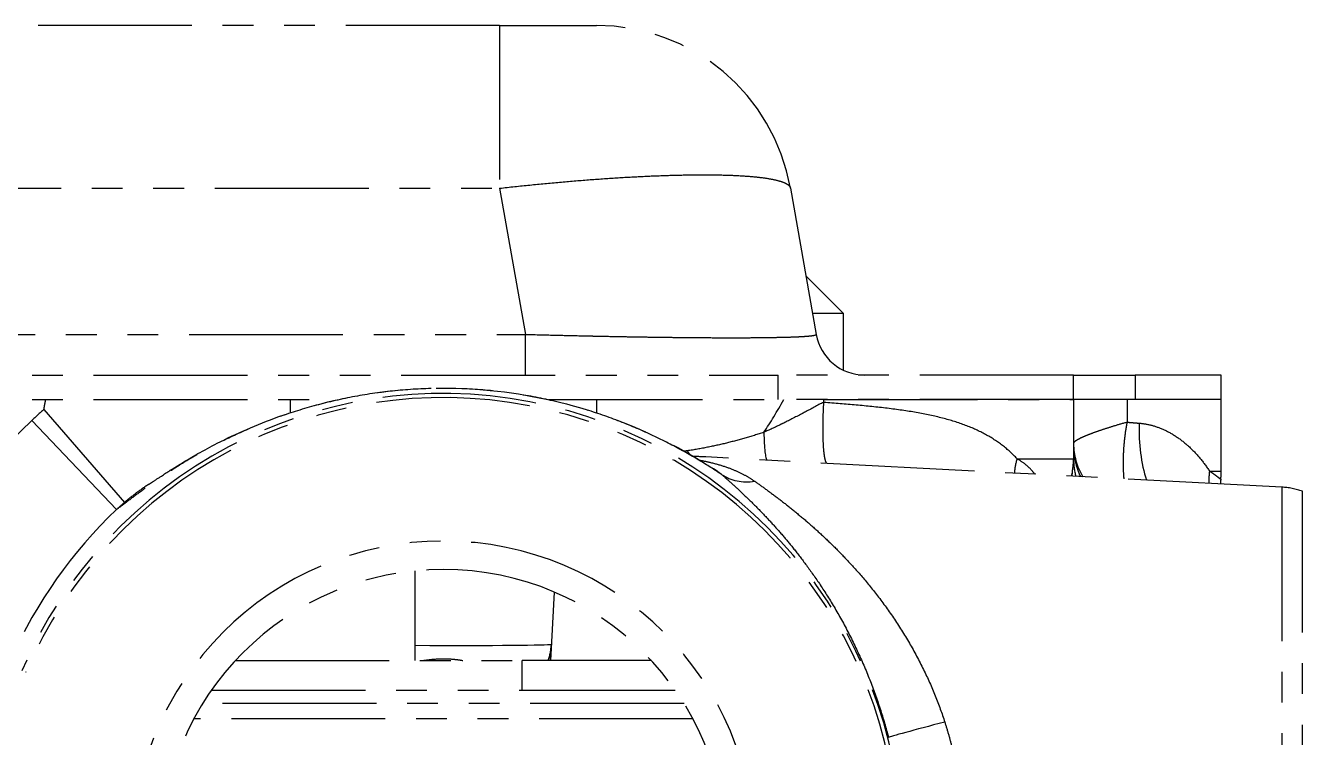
# Model space of a CAD drawing. Header units: inches. Extents: x 0 to 77285, y -118 to 40065.
# Drawn here: x 70768 to 70819.9, y 25540.1 to 25569 of the extents above; entities that cross this region are included whole.
import ezdxf

# ---------------------------------------------------------------- set-up
doc = ezdxf.new("R2010")
doc.units = ezdxf.units.IN
doc.header["$LTSCALE"] = 5
doc.header["$MEASUREMENT"] = 0
doc.linetypes.add('PHANTOM', pattern=[2.5, 1.25, -0.25, 0.25, -0.25, 0.25, -0.25])
doc.layers.add('66', color=6, linetype='PHANTOM')

# ---------------------------------------------------------------- blocks, each defined once
blk = doc.blocks.new('A$C4c8e5734')
for p, q in [((-32.617, 18.923), (-109.921, 18.923)), ((-32.617, 18.923), (-28.678, 18.923)), ((-32.617, 18.923), (-32.617, 12.312)), ((-181.683, 12.312), (-32.617, 12.312)), ((-32.617, 12.312), (-31.57, 6.376)), ((-20.799, 12.312), (-19.752, 6.376)), ((-20.15, 8.723), (-20.166, 8.723)), ((-20.15, 8.723), (-18.65, 7.223)), ((-18.65, 7.223), (-19.902, 7.223)), ((-18.65, 4.921), (-18.65, 7.223)), ((-182.73, 6.376), (-31.57, 6.376)), ((-31.57, 4.723), (-31.57, 6.376)), ((-61.608, 4.723), (-21.3, 4.723)), ((-9.3, 4.723), (-21.3, 4.723)), ((-21.3, 3.723), (-21.3, 4.723)), ((-9.3, 4.723), (-6.8, 4.723)), ((-9.3, 3.723), (-9.3, 4.723)), ((-3.3, 4.723), (-6.8, 4.723)), ((-6.8, 4.723), (-6.8, 3.723)), ((-3.3, 3.723), (-3.3, 4.723)), ((-61.608, 3.723), (-51.052, 3.723)), ((-61.608, 3.723), (-39.182, 3.723)), ((-41.126, 3.723), (-41.126, 3.189)), ((-30.618, 3.723), (-21.3, 3.723)), ((-28.674, 3.723), (-28.674, 3.189)), ((-9.3, 3.723), (-21.3, 3.723)), ((-19.449, 3.723), (-9.3, 3.723)), ((-9.3, 3.723), (-9.3, 1.323)), ((-6.8, 3.723), (-9.3, 3.723)), ((-7.118, 3.723), (-7.118, 2.807)), ((-3.3, 3.723), (-6.8, 3.723)), ((-3.3, 3.723), (-6.8, 3.723)), ((-3.3, 0.823), (-3.3, 3.723)), ((-51.125, 3.323), (-47.859, -0.457)), ((-51.623, 2.871), (-48.179, -0.743)), ((-24.736, 1.684), (-24.736, 1.684)), ((-24.738, 1.419), (-24.738, 1.419)), ((-0.843, 0.167), (-24.239, 1.394)), ((-11.595, 1.323), (-9.3, 1.323)), ((-3.777, 0.823), (-3.3, 0.823)), ((-46.868, 0.281), (-46.869, 0.281)), ((-0.843, 0.167), (-0.843, -17.183)), ((0, -18.236), (0, 0)), ((-36.05, -6.877), (-36.05, -3.234)), ((-30.535, -6.877), (-30.389, -4.098)), ((-43.35, -6.877), (-31.7, -6.877)), ((-26.45, -6.877), (-31.7, -6.877)), ((-31.7, -8.077), (-31.7, -6.877)), ((-44.318, -8.077), (-31.7, -8.077)), ((-31.7, -8.077), (-25.482, -8.077)), ((-25.121, -8.624), (-44.679, -8.624)), ((-24.76, -9.251), (-45.04, -9.251))]:
    blk.add_line(p, q)
for centre, radius, start, end in [((-28.678, 10.923), 8, 10, 90), ((-17.783, 6.723), 2, 190, 270), ((-34.9, -14.677), 18.649, 1.5783, 156.6949), ((-34.9, -14.677), 18.482, 1.5783, 156.6949), ((-42.126, -7.095), 13.767, 130.8201, 133.6194), ((-34.9, -14.677), 24.241, 133.6215, 155.8314), ((-6.3, 1.858), 3, 180, 204.8747), ((-12.3, 1.323), 3, 349.8516, 0), ((-6.3, 0.823), 3, 353.5356, 0), ((-1, -2.828), 3, 70.5288, 87), ((-34.9, -14.677), 19.247, 133.6215, 155.8314), ((-34.9, -14.677), 12.655, 360, 180), ((-34.9, -14.677), 11.5, 360, 180)]:
    blk.add_arc(centre, radius, start, end)
for centre, major_axis, ratio, start_param, end_param in [((-21.3, 5.106), (-2.289, -4.445), 0.172174, 1.00677, 1.344101), ((-19.475, 3.689), (-0.023, 0.449), 0.061578, 4.567404, 4.786073), ((-4.534, 2.767), (0.209, 3.995), 0.523693, 1.598235, 2.215116), ((-21.589, 3.752), (-0.139, -2.496), 0.101743, 5.291715, 6.212061), ((-24.607, 3.916), (-0.124, -2.497), 0.266932, 5.868152, 6.02546), ((-6.3, 1.941), (-3, 0), 0.926501, 6.283185, 6.790433), ((-24.607, 3.916), (-0.124, -2.497), 0.266932, 6.271713, 6.273285), ((-9.573, 1.323), (-1.665, -1.865), 0.716015, 5.281294, 5.549551), ((-6.3, 1.323), (-3, 0), 0.958862, 0, 0.252117), ((-22.118, 2.695), (-1.625, -1.9), 0.812804, 0.08996, 0.75243), ((-6.394, 0.266), (-2.953, 0.529), 0.876758, 0.000005, 0.069183), ((-6.394, 0.266), (-2.953, 0.529), 0.876758, 6.283185, 6.28319), ((-0.049, 0.823), (2.772, 2.884), 0.879926, 2.272796, 2.405691), ((-42.522, -7.18), (-3.056, -8.301), 0.960064, 4.183344, 4.232252), ((-16.539, -4.677), (0, -3), 0.51965, 4.273782, 4.273888), ((-42.509, -6.077), (12.01, -0.131), 0.01087, 5.280365, 6.236227), ((-33.006, -6.077), (0, -2.5), 0.998918, 1.245067, 1.516063), ((-34.78, -11.665), (4.276, 5.45), 0.030583, 6.239619, 6.320406), ((-32.997, -6.095), (2.497, -0.131), 0.996739, 6.016453, 6.283185), ((-14.401, -9.377), (-2.42, -0.627), 0.013152, 4.763071, 6.230821)]:
    blk.add_ellipse(centre, major_axis=major_axis, ratio=ratio, start_param=start_param, end_param=end_param)
for points in [[(-31.386, 12.444), (-30.98, 12.485), (-30.578, 12.523), (-30.181, 12.558)], [(-26.781, 12.795), (-26.428, 12.812), (-26.086, 12.825), (-25.756, 12.835)], [(-23.158, 12.837), (-22.915, 12.827), (-22.688, 12.814), (-22.48, 12.797)], [(-22.48, 12.797), (-22.272, 12.781), (-22.082, 12.761), (-21.91, 12.738)], [(-21.91, 12.738), (-21.738, 12.715), (-21.584, 12.689), (-21.45, 12.659)], [(-21.45, 12.659), (-21.316, 12.63), (-21.201, 12.597), (-21.107, 12.562)], [(-21.107, 12.562), (-21.014, 12.526), (-20.941, 12.487), (-20.889, 12.445)], [(-32.617, 12.312), (-32.204, 12.359), (-31.793, 12.403), (-31.386, 12.444)], [(-20.889, 12.445), (-20.837, 12.404), (-20.807, 12.36), (-20.799, 12.312)], [(-31.57, 6.376), (-31.146, 6.364), (-30.724, 6.353), (-30.309, 6.343)], [(-30.309, 6.343), (-30.245, 6.341), (-30.181, 6.34), (-30.117, 6.338)], [(-30.117, 6.338), (-29.767, 6.33), (-29.422, 6.322), (-29.079, 6.314)], [(-29.079, 6.314), (-28.954, 6.312), (-28.83, 6.309), (-28.706, 6.307)], [(-28.706, 6.307), (-28.428, 6.301), (-28.151, 6.295), (-27.878, 6.29)], [(-27.878, 6.29), (-27.696, 6.287), (-27.516, 6.283), (-27.337, 6.28)], [(-27.337, 6.28), (-27.129, 6.277), (-26.924, 6.273), (-26.721, 6.27)], [(-26.721, 6.27), (-26.489, 6.267), (-26.261, 6.264), (-26.037, 6.261)], [(-26.037, 6.261), (-25.898, 6.259), (-25.759, 6.257), (-25.623, 6.255)], [(-25.623, 6.255), (-25.35, 6.252), (-25.084, 6.249), (-24.826, 6.247)], [(-24.826, 6.247), (-24.748, 6.246), (-24.671, 6.246), (-24.595, 6.245)], [(-24.595, 6.245), (-24.29, 6.243), (-23.997, 6.241), (-23.715, 6.24)], [(-23.715, 6.24), (-23.692, 6.24), (-23.669, 6.24), (-23.645, 6.24)], [(-23.645, 6.24), (-23.343, 6.239), (-23.054, 6.239), (-22.781, 6.24)], [(-22.781, 6.24), (-22.76, 6.24), (-22.739, 6.24), (-22.718, 6.24)], [(-22.718, 6.24), (-22.468, 6.241), (-22.232, 6.242), (-22.009, 6.245)], [(-22.009, 6.245), (-21.954, 6.245), (-21.899, 6.246), (-21.845, 6.247)], [(-21.845, 6.247), (-21.666, 6.249), (-21.496, 6.251), (-21.338, 6.255)], [(-21.338, 6.255), (-21.259, 6.256), (-21.182, 6.258), (-21.108, 6.26)], [(-21.108, 6.26), (-20.991, 6.263), (-20.88, 6.266), (-20.777, 6.269)], [(-20.777, 6.269), (-20.686, 6.272), (-20.601, 6.276), (-20.522, 6.279)], [(-20.522, 6.279), (-20.454, 6.282), (-20.391, 6.286), (-20.331, 6.289)], [(-20.331, 6.289), (-20.242, 6.294), (-20.163, 6.3), (-20.094, 6.305)], [(-20.094, 6.305), (-20.063, 6.308), (-20.034, 6.311), (-20.007, 6.314)], [(-20.007, 6.314), (-19.934, 6.321), (-19.876, 6.329), (-19.834, 6.338)], [(-19.834, 6.338), (-19.827, 6.34), (-19.82, 6.341), (-19.813, 6.343)], [(-19.813, 6.343), (-19.771, 6.353), (-19.75, 6.364), (-19.752, 6.376)], [(-51.08, 3.589), (-51.071, 3.634), (-51.062, 3.678), (-51.052, 3.723)], [(-51.125, 3.323), (-51.119, 3.367), (-51.112, 3.411), (-51.104, 3.456)], [(-51.104, 3.456), (-51.097, 3.5), (-51.089, 3.544), (-51.08, 3.589)], [(-20.337, 3.15), (-20.608, 3.008), (-20.875, 2.869), (-21.119, 2.749)], [(-20.215, 3.215), (-20.256, 3.194), (-20.296, 3.172), (-20.337, 3.15)], [(-19.444, 3.625), (-19.709, 3.486), (-19.964, 3.349), (-20.215, 3.215)], [(-19.444, 3.625), (-19.444, 3.622), (-19.444, 3.617), (-19.444, 3.611), (-19.444, 3.608)], [(-15.687, 3.199), (-16.062, 3.265), (-16.457, 3.322), (-16.867, 3.371)], [(-14.622, 2.972), (-14.955, 3.058), (-15.311, 3.133), (-15.687, 3.199)], [(-21.173, 2.722), (-21.432, 2.595), (-21.664, 2.489), (-21.877, 2.397)], [(-21.119, 2.749), (-21.137, 2.74), (-21.155, 2.731), (-21.173, 2.722)], [(-7.633, 2.657), (-7.79, 2.609), (-7.934, 2.564), (-8.065, 2.521)], [(-7.118, 2.807), (-7.303, 2.754), (-7.475, 2.705), (-7.633, 2.657)], [(-7.212, 2.185), (-7.189, 2.384), (-7.159, 2.591), (-7.118, 2.807)], [(-7.118, 2.807), (-7.04, 2.801), (-6.96, 2.794), (-6.879, 2.787)], [(-6.879, 2.787), (-6.797, 2.78), (-6.714, 2.774), (-6.631, 2.767)], [(-6.631, 2.767), (-6.464, 2.753), (-6.295, 2.725), (-6.125, 2.68)], [(-6.125, 2.68), (-5.955, 2.635), (-5.784, 2.573), (-5.615, 2.496)], [(-12.185, 1.862), (-12.399, 2.026), (-12.629, 2.175), (-12.878, 2.311)], [(-9.152, 2.085), (-9.2, 2.056), (-9.236, 2.031), (-9.261, 2.007)], [(-8.973, 2.178), (-9.044, 2.144), (-9.104, 2.113), (-9.152, 2.085)], [(-8.065, 2.521), (-8.196, 2.478), (-8.314, 2.437), (-8.424, 2.398)], [(-24.99, 1.644), (-25.03, 1.638), (-25.068, 1.632), (-25.105, 1.626)], [(-19.443, 1.659), (-19.452, 1.752), (-19.459, 1.856), (-19.464, 1.968)], [(-19.413, 1.414), (-19.424, 1.484), (-19.435, 1.567), (-19.443, 1.659)], [(-11.595, 1.323), (-11.775, 1.518), (-11.972, 1.697), (-12.185, 1.862)], [(-9.261, 2.007), (-9.286, 1.983), (-9.3, 1.96), (-9.3, 1.941)], [(-4.624, 1.827), (-4.465, 1.682), (-4.312, 1.521), (-4.17, 1.351)], [(-24.738, 1.419), (-24.739, 1.419), (-24.739, 1.419), (-24.739, 1.419)], [(-24.239, 1.394), (-24.401, 1.402), (-24.568, 1.411), (-24.738, 1.419)], [(-24.472, 1.263), (-24.321, 1.234), (-24.178, 1.204), (-24.044, 1.171)], [(-24.044, 1.171), (-23.832, 1.12), (-23.639, 1.064), (-23.461, 1.004)], [(-19.324, 1.136), (-19.325, 1.137), (-19.326, 1.138), (-19.327, 1.14)], [(-4.17, 1.351), (-4.027, 1.181), (-3.895, 1.002), (-3.777, 0.823)], [(-23.93, 0.932), (-23.892, 0.908), (-23.856, 0.883), (-23.821, 0.859)], [(-23.821, 0.859), (-23.738, 0.801), (-23.664, 0.742), (-23.598, 0.684)], [(-23.598, 0.684), (-23.465, 0.568), (-23.326, 0.445), (-23.184, 0.317)], [(-22.572, 0.61), (-22.452, 0.541), (-22.345, 0.472), (-22.249, 0.405)], [(-10.872, 0.693), (-10.903, 0.738), (-10.938, 0.783), (-10.978, 0.828)], [(-9.393, 0.623), (-9.393, 0.621), (-9.394, 0.618), (-9.395, 0.616)], [(-9.347, 0.795), (-9.357, 0.739), (-9.372, 0.682), (-9.393, 0.623)], [(-7.245, 0.503), (-7.249, 0.545), (-7.252, 0.588), (-7.255, 0.632)], [(-3.777, 0.823), (-3.717, 0.784), (-3.663, 0.748), (-3.615, 0.714)], [(-3.615, 0.714), (-3.567, 0.68), (-3.526, 0.649), (-3.489, 0.621)], [(-46.924, 0.245), (-47.099, 0.131), (-47.263, 0.014), (-47.419, -0.103)], [(-46.869, 0.281), (-46.887, 0.269), (-46.906, 0.257), (-46.924, 0.245)], [(-23.184, 0.317), (-23.042, 0.189), (-22.897, 0.056), (-22.747, -0.086)], [(-22.249, 0.405), (-22.098, 0.299), (-21.939, 0.186), (-21.777, 0.068)], [(-21.777, 0.068), (-21.616, -0.05), (-21.451, -0.172), (-21.28, -0.302)], [(-3.342, 0.504), (-3.329, 0.493), (-3.321, 0.487), (-3.319, 0.486)], [(-3.319, 0.485), (-3.326, 0.423), (-3.332, 0.361), (-3.336, 0.298)], [(-3.319, 0.486), (-3.319, 0.486), (-3.319, 0.485), (-3.319, 0.485)], [(-3.319, 0.485), (-3.319, 0.485), (-3.319, 0.485), (-3.319, 0.485)], [(-47.419, -0.103), (-47.575, -0.221), (-47.721, -0.339), (-47.859, -0.457)], [(-22.747, -0.086), (-22.597, -0.228), (-22.442, -0.378), (-22.284, -0.535)], [(-21.28, -0.302), (-21.11, -0.432), (-20.933, -0.57), (-20.753, -0.715)], [(-22.284, -0.535), (-22.126, -0.693), (-21.965, -0.858), (-21.806, -1.027)], [(-19.668, -1.643), (-19.49, -1.805), (-19.316, -1.97), (-19.137, -2.144)], [(-20.865, -2.091), (-20.709, -2.28), (-20.549, -2.481), (-20.379, -2.703)], [(-19.137, -2.144), (-18.959, -2.317), (-18.777, -2.501), (-18.584, -2.705)], [(-20.379, -2.703), (-20.209, -2.924), (-20.029, -3.168), (-19.841, -3.438)], [(-18.584, -2.705), (-18.39, -2.908), (-18.186, -3.132), (-17.971, -3.379)], [(-19.841, -3.438), (-19.653, -3.708), (-19.456, -4.004), (-19.255, -4.326)], [(-17.971, -3.379), (-17.757, -3.626), (-17.532, -3.898), (-17.303, -4.193)], [(-15.969, -6.167), (-15.765, -6.518), (-15.574, -6.875), (-15.398, -7.235)], [(-18.083, -6.485), (-17.904, -6.869), (-17.736, -7.26), (-17.581, -7.654)], [(-15.398, -7.235), (-15.222, -7.594), (-15.061, -7.956), (-14.917, -8.314)], [(-17.581, -7.654), (-17.426, -8.048), (-17.284, -8.444), (-17.157, -8.836)], [(-14.917, -8.314), (-14.772, -8.672), (-14.645, -9.026), (-14.532, -9.377)], [(-17.157, -8.836), (-17.03, -9.228), (-16.918, -9.617), (-16.818, -10.002)], [(-14.532, -9.377), (-14.474, -9.554), (-14.421, -9.73), (-14.372, -9.903)], [(-14.372, -9.903), (-14.323, -10.075), (-14.278, -10.244), (-14.236, -10.415)]]:
    blk.add_open_spline(points, degree=3)
for points, knots in [([(-30.181, 12.558), (-29.784, 12.594), (-29.391, 12.626), (-29.005, 12.656), (-28.619, 12.685), (-28.239, 12.711), (-27.867, 12.735), (-27.496, 12.758), (-27.133, 12.778), (-26.781, 12.795)], [0.1333333, 0.1333333, 0.1333333, 0.1333333, 0.2, 0.2, 0.2, 0.2666667, 0.2666667, 0.2666667, 0.3333333, 0.3333333, 0.3333333, 0.3333333]), ([(-25.756, 12.835), (-25.426, 12.846), (-25.109, 12.853), (-24.805, 12.856), (-24.501, 12.86), (-24.21, 12.86), (-23.935, 12.857), (-23.66, 12.853), (-23.401, 12.847), (-23.158, 12.837)], [0.4, 0.4, 0.4, 0.4, 0.4666667, 0.4666667, 0.4666667, 0.5333333, 0.5333333, 0.5333333, 0.6, 0.6, 0.6, 0.6]), ([(-23.598, 0.684), (-23.88, 0.871), (-24.493, 1.262), (-25.591, 1.882), (-26.845, 2.49), (-28.237, 3.046), (-29.743, 3.518), (-31.334, 3.88), (-32.983, 4.112), (-34.662, 4.204), (-36.343, 4.152), (-37.998, 3.96), (-39.599, 3.636), (-41.116, 3.199), (-42.524, 2.674), (-43.797, 2.092), (-44.914, 1.493), (-45.866, 0.912), (-46.658, 0.38), (-47.302, -0.085), (-47.808, -0.465), (-48.067, -0.661), (-48.179, -0.743)], [0, 0, 0, 0, 0.05, 0.1, 0.15, 0.2, 0.25, 0.3, 0.35, 0.4, 0.45, 0.5, 0.55, 0.6, 0.65, 0.7, 0.75, 0.8, 0.85, 0.9, 0.95, 1, 1, 1, 1]), ([(-46.868, 0.281), (-46.854, 0.291), (-46.799, 0.326), (-46.628, 0.44), (-46.503, 0.523), (-46.137, 0.763), (-45.868, 0.936), (-45.134, 1.383), (-44.63, 1.672), (-43.329, 2.337), (-42.481, 2.713), (-40.451, 3.436), (-39.217, 3.757), (-36.526, 4.179), (-35.027, 4.246), (-32.035, 4.044), (-30.505, 3.753), (-27.727, 2.905), (-26.429, 2.337), (-24.822, 1.476), (-24.335, 1.186), (-23.93, 0.932)], [0, 0, 0, 0, 0.086797, 0.086797, 0.187351, 0.187351, 0.339023, 0.339023, 0.558916, 0.558916, 0.863437, 0.863437, 1.249593, 1.249593, 1.689702, 1.689702, 2.151084, 2.151084, 2.602093, 2.602093, 2.825306, 2.825306, 2.825306, 2.825306]), ([(-19.475, 2.732), (-19.474, 2.871), (-19.47, 3.015), (-19.465, 3.162), (-19.46, 3.309), (-19.453, 3.459), (-19.444, 3.608)], [0.7777778, 0.7777778, 0.7777778, 0.7777778, 0.8888889, 0.8888889, 0.8888889, 1, 1, 1, 1]), ([(-16.867, 3.371), (-17.276, 3.421), (-17.7, 3.464), (-18.131, 3.502), (-18.562, 3.541), (-19, 3.575), (-19.444, 3.608)], [0.75, 0.75, 0.75, 0.75, 0.875, 0.875, 0.875, 1, 1, 1, 1]), ([(-19.464, 1.968), (-19.47, 2.08), (-19.473, 2.201), (-19.475, 2.329), (-19.477, 2.457), (-19.477, 2.592), (-19.475, 2.732)], [0.5555556, 0.5555556, 0.5555556, 0.5555556, 0.6666667, 0.6666667, 0.6666667, 0.7777778, 0.7777778, 0.7777778, 0.7777778]), ([(-12.878, 2.311), (-13.128, 2.447), (-13.397, 2.569), (-13.687, 2.679), (-13.977, 2.788), (-14.288, 2.886), (-14.622, 2.972)], [0.25, 0.25, 0.25, 0.25, 0.375, 0.375, 0.375, 0.5, 0.5, 0.5, 0.5]), ([(-21.877, 2.397), (-22.138, 2.311), (-22.398, 2.231), (-22.651, 2.158), (-22.905, 2.085), (-23.153, 2.019), (-23.404, 1.957)], [0, 0, 0, 0, 0.25, 0.25, 0.25, 0.5, 0.5, 0.5, 0.5]), ([(-8.424, 2.398), (-8.534, 2.358), (-8.637, 2.319), (-8.729, 2.282), (-8.821, 2.246), (-8.902, 2.211), (-8.973, 2.178)], [0.375, 0.375, 0.375, 0.375, 0.5, 0.5, 0.5, 0.625, 0.625, 0.625, 0.625]), ([(-7.255, 0.632), (-7.266, 0.785), (-7.272, 0.945), (-7.273, 1.11), (-7.274, 1.274), (-7.27, 1.442), (-7.261, 1.62), (-7.251, 1.798), (-7.235, 1.987), (-7.212, 2.185)], [0.5, 0.5, 0.5, 0.5, 0.625, 0.625, 0.625, 0.75, 0.75, 0.75, 0.875, 0.875, 0.875, 0.875]), ([(-5.615, 2.496), (-5.445, 2.418), (-5.277, 2.323), (-5.111, 2.212), (-4.945, 2.1), (-4.782, 1.972), (-4.624, 1.827)], [0.3333333, 0.3333333, 0.3333333, 0.3333333, 0.5, 0.5, 0.5, 0.6666667, 0.6666667, 0.6666667, 0.6666667]), ([(-23.404, 1.957), (-23.656, 1.896), (-23.91, 1.84), (-24.174, 1.787), (-24.439, 1.734), (-24.713, 1.685), (-24.99, 1.644)], [0.5, 0.5, 0.5, 0.5, 0.75, 0.75, 0.75, 1, 1, 1, 1]), ([(-19.327, 1.14), (-19.343, 1.159), (-19.359, 1.193), (-19.374, 1.239), (-19.388, 1.284), (-19.401, 1.343), (-19.413, 1.414)], [0.1111111, 0.1111111, 0.1111111, 0.1111111, 0.2222222, 0.2222222, 0.2222222, 0.3333333, 0.3333333, 0.3333333, 0.3333333]), ([(-10.978, 0.828), (-11.05, 0.911), (-11.136, 0.995), (-11.238, 1.078), (-11.34, 1.161), (-11.459, 1.243), (-11.595, 1.323)], [0.8, 0.8, 0.8, 0.8, 0.9, 0.9, 0.9, 1, 1, 1, 1]), ([(-23.461, 1.004), (-23.283, 0.944), (-23.121, 0.88), (-22.974, 0.813), (-22.826, 0.747), (-22.692, 0.679), (-22.572, 0.61)], [0.4, 0.4, 0.4, 0.4, 0.6, 0.6, 0.6, 0.8, 0.8, 0.8, 0.8]), ([(-3.489, 0.621), (-3.453, 0.594), (-3.423, 0.57), (-3.398, 0.55), (-3.373, 0.53), (-3.355, 0.515), (-3.342, 0.504)], [0.2, 0.2, 0.2, 0.2, 0.3, 0.3, 0.3, 0.4, 0.4, 0.4, 0.4]), ([(-21.806, -1.027), (-21.646, -1.196), (-21.487, -1.37), (-21.331, -1.546), (-21.175, -1.722), (-21.022, -1.901), (-20.865, -2.091)], [0.2857143, 0.2857143, 0.2857143, 0.2857143, 0.3571429, 0.3571429, 0.3571429, 0.4285714, 0.4285714, 0.4285714, 0.4285714]), ([(-20.753, -0.715), (-20.573, -0.86), (-20.39, -1.011), (-20.208, -1.166), (-20.026, -1.322), (-19.845, -1.481), (-19.668, -1.643)], [0.2142857, 0.2142857, 0.2142857, 0.2142857, 0.2857143, 0.2857143, 0.2857143, 0.3571429, 0.3571429, 0.3571429, 0.3571429]), ([(-19.255, -4.326), (-19.054, -4.649), (-18.849, -4.998), (-18.651, -5.361), (-18.454, -5.724), (-18.263, -6.101), (-18.083, -6.485)], [0.6428571, 0.6428571, 0.6428571, 0.6428571, 0.7142857, 0.7142857, 0.7142857, 0.7857143, 0.7857143, 0.7857143, 0.7857143]), ([(-17.303, -4.193), (-17.075, -4.488), (-16.842, -4.807), (-16.616, -5.139), (-16.391, -5.471), (-16.174, -5.816), (-15.969, -6.167)], [0.6428571, 0.6428571, 0.6428571, 0.6428571, 0.7142857, 0.7142857, 0.7142857, 0.7857143, 0.7857143, 0.7857143, 0.7857143]), ([(-35.755, -6.877), (-35.559, -6.847), (-35.367, -6.824), (-35.052, -6.805), (-34.926, -6.802), (-34.665, -6.807), (-34.532, -6.816), (-34.301, -6.843), (-34.202, -6.858), (-34.106, -6.877)], [0.4607842, 0.4607842, 0.4607842, 0.4607842, 0.532042, 0.532042, 0.5812545, 0.5812545, 0.6364611, 0.6364611, 0.6801453, 0.6801453, 0.6801453, 0.6801453])]:
    blk.add_open_spline(points, degree=3, knots=knots)
blk = doc.blocks.new('A$Cf772756f')
at = {"layer": '66'}
blk.add_blockref('A$C4c8e5734', (124, 152.877), dxfattribs=at)

msp = doc.modelspace()

# ---------------------------------------------------------------- block references
at = {"layer": '66'}
msp.add_blockref('A$Cf772756f', (70695.86379752, 25397.23021317, 0), dxfattribs=at)

doc.saveas('drawing.dxf')
